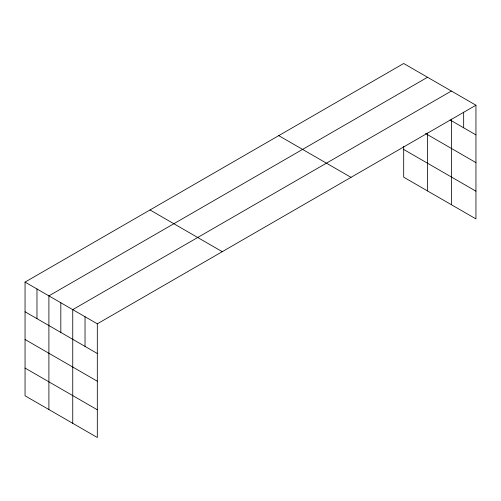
<?xml version="1.0" encoding="UTF-8"?>
<svg xmlns="http://www.w3.org/2000/svg" width="501" height="501" viewBox="0 0 501 501"><rect width="100%" height="100%" fill="white"/><g stroke="black" fill="none" stroke-linecap="round" stroke-linejoin="round"><path stroke-width="0.75" d="M475.95 105.216L97.313 323.821L97.313 437.505L25.05 395.784L25.05 282.101L403.687 63.495L475.95 105.216L475.95 218.899L403.687 177.179L403.687 146.455M427.535 77.267L48.898 295.866L48.898 409.549M451.382 91.032L72.745 309.637L72.745 423.32M450.055 119.946L475.95 134.894M425.543 133.516L475.95 162.618M403.687 149.461L475.95 191.182M278.738 135.633L351.001 177.354M149.999 209.957L222.262 251.684M25.05 282.101L97.313 323.821M25.05 311.779L97.313 353.499M25.05 339.496L97.313 381.223M25.05 368.06L97.313 409.78M463.663 112.186L463.663 127.805M451.382 119.15L451.382 204.715M427.535 133.122L427.535 190.95M85.032 316.726L85.032 346.41M60.821 302.748L60.821 332.432M36.974 288.983L36.974 318.661"/></g></svg>
